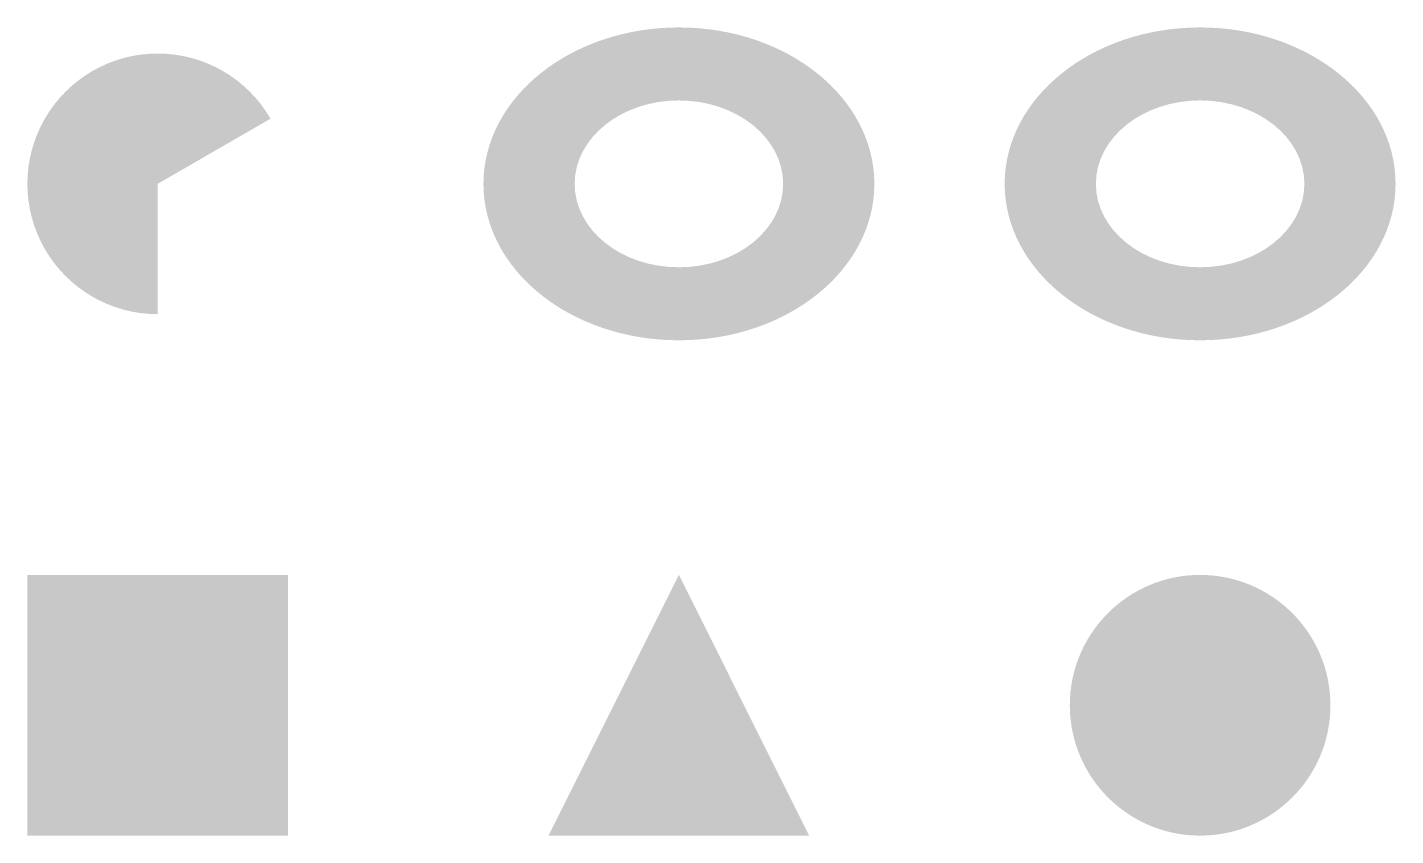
# Model space of a CAD drawing. Units: millimetres on the paper. Extents: x -60 to 45, y -20 to 42.
import ezdxf

# ---------------------------------------------------------------- set-up
doc = ezdxf.new("R2010")
doc.units = ezdxf.units.MM
doc.layers.add('0-0_0', color=4, linetype='Continuous')

msp = doc.modelspace()

# ---------------------------------------------------------------- hatches: boundary and pattern name
at = {"layer": '0-0_0'}
h = msp.add_hatch(color=256, dxfattribs=at)
edge = h.paths.add_edge_path()
edge.add_ellipse((-10, 30), major_axis=(15, 0), ratio=0.8, start_angle=0, end_angle=360)
edge = h.paths.add_edge_path(flags=16)
edge.add_ellipse((-10, 30), major_axis=(8, 0), ratio=0.8, start_angle=0, end_angle=360, ccw=False)
h = msp.add_hatch(color=256, dxfattribs=at)
edge = h.paths.add_edge_path()
edge.add_ellipse((30, 30), major_axis=(15, 0), ratio=0.8, start_angle=0, end_angle=360)
edge = h.paths.add_edge_path(flags=16)
edge.add_ellipse((30, 30), major_axis=(8, 0), ratio=0.8, start_angle=0, end_angle=360, ccw=False)
for color, points in [(256, [(-41.34, 35, 0.57735), (-58.66, 35, 0.57735), (-50, 20), (-50, 30)]), (162, [(40, -10, 1), (20, -10, 1)])]:
    msp.add_hatch(color=color, dxfattribs=at).paths.add_polyline_path(points)

# ---------------------------------------------------------------- linework, layer by layer
msp.add_solid([(-60, -20), (-40, -20), (-60, 0), (-40, 0)], dxfattribs=at)
at = {"layer": '0-0_0', "color": 32}
msp.add_solid([(-20, -20), (0, -20), (-10, 0)], dxfattribs=at)

doc.saveas('drawing.dxf')
